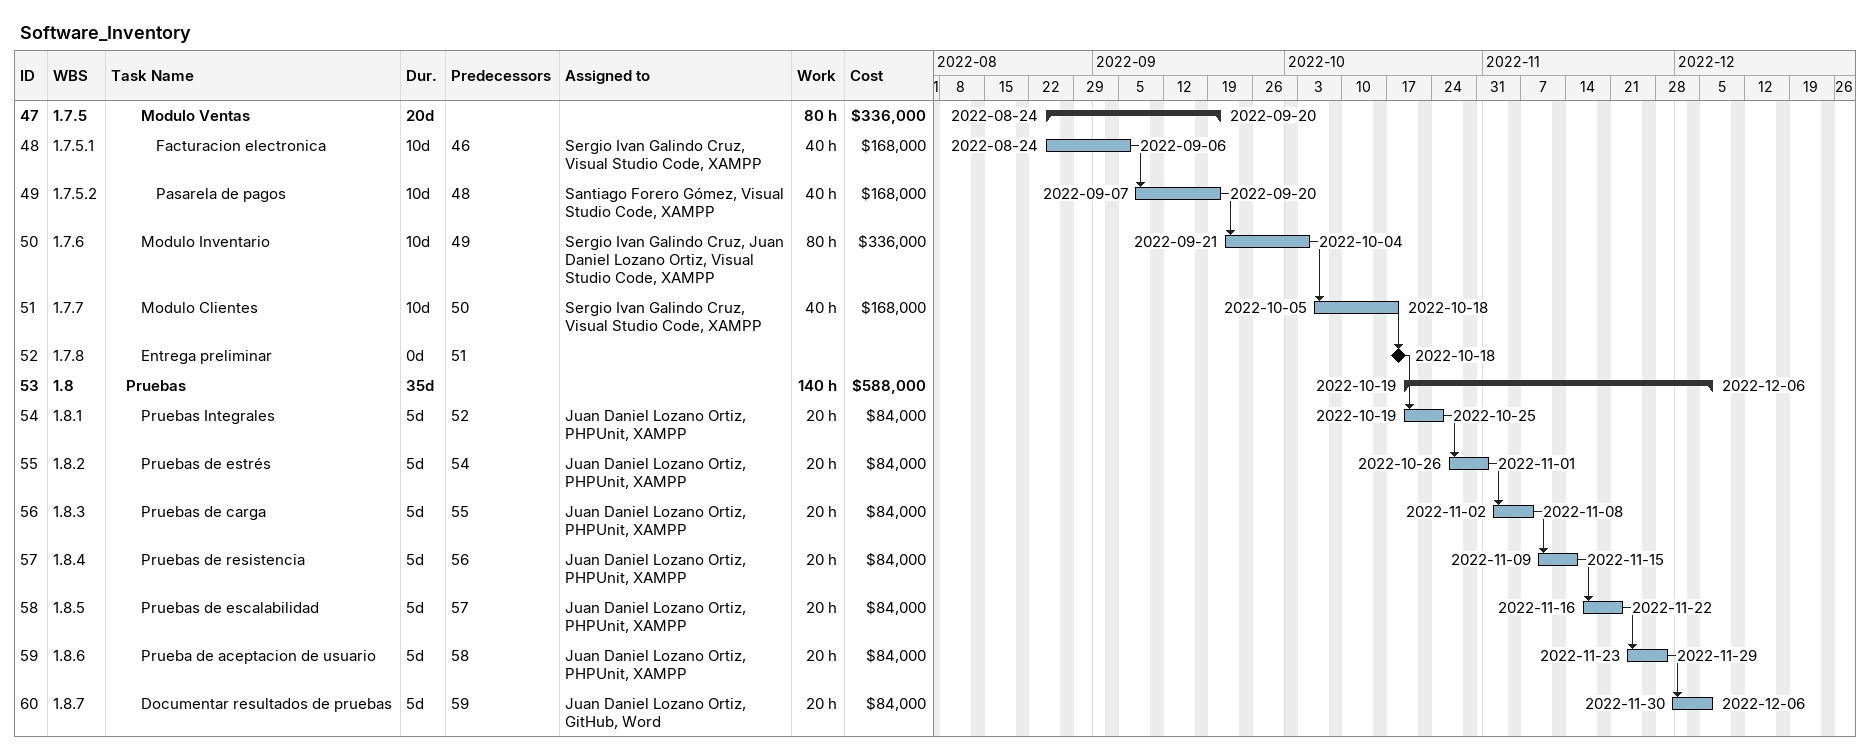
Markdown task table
Software_Inventory

| ID | WBS | Task | Duration | Start | Finish | Predecessors | Resources | Work (h) | Cost ($) |
|---|---|---|---|---|---|---|---|---|---|
| 47 | 1.7.5 | **Modulo Ventas** | 20d | 2022-08-24 | 2022-09-20 |  |  | 80 | 336000 |
| 48 | 1.7.5.1 | Facturacion electronica | 10d | 2022-08-24 | 2022-09-06 | 46 | Sergio Ivan Galindo Cruz, Visual Studio Code, XAMPP | 40 | 168000 |
| 49 | 1.7.5.2 | Pasarela de pagos | 10d | 2022-09-07 | 2022-09-20 | 48 | Santiago Forero Gómez, Visual Studio Code, XAMPP | 40 | 168000 |
| 50 | 1.7.6 | Modulo Inventario | 10d | 2022-09-21 | 2022-10-04 | 49 | Sergio Ivan Galindo Cruz, Juan Daniel Lozano Ortiz, Visual Studio Code, XAMPP | 80 | 336000 |
| 51 | 1.7.7 | Modulo Clientes | 10d | 2022-10-05 | 2022-10-18 | 50 | Sergio Ivan Galindo Cruz, Visual Studio Code, XAMPP | 40 | 168000 |
| 52 | 1.7.8 | Entrega preliminar | 0d | 2022-10-18 | 2022-10-18 | 51 |  |  |  |
| 53 | 1.8 | **Pruebas** | 35d | 2022-10-19 | 2022-12-06 |  |  | 140 | 588000 |
| 54 | 1.8.1 | Pruebas Integrales | 5d | 2022-10-19 | 2022-10-25 | 52 | Juan Daniel Lozano Ortiz, PHPUnit, XAMPP | 20 | 84000 |
| 55 | 1.8.2 | Pruebas de estrés | 5d | 2022-10-26 | 2022-11-01 | 54 | Juan Daniel Lozano Ortiz, PHPUnit, XAMPP | 20 | 84000 |
| 56 | 1.8.3 | Pruebas de carga | 5d | 2022-11-02 | 2022-11-08 | 55 | Juan Daniel Lozano Ortiz, PHPUnit, XAMPP | 20 | 84000 |
| 57 | 1.8.4 | Pruebas de resistencia | 5d | 2022-11-09 | 2022-11-15 | 56 | Juan Daniel Lozano Ortiz, PHPUnit, XAMPP | 20 | 84000 |
| 58 | 1.8.5 | Pruebas de escalabilidad | 5d | 2022-11-16 | 2022-11-22 | 57 | Juan Daniel Lozano Ortiz, PHPUnit, XAMPP | 20 | 84000 |
| 59 | 1.8.6 | Prueba de aceptacion de usuario | 5d | 2022-11-23 | 2022-11-29 | 58 | Juan Daniel Lozano Ortiz, PHPUnit, XAMPP | 20 | 84000 |
| 60 | 1.8.7 | Documentar resultados de pruebas | 5d | 2022-11-30 | 2022-12-06 | 59 | Juan Daniel Lozano Ortiz, GitHub, Word | 20 | 84000 |
